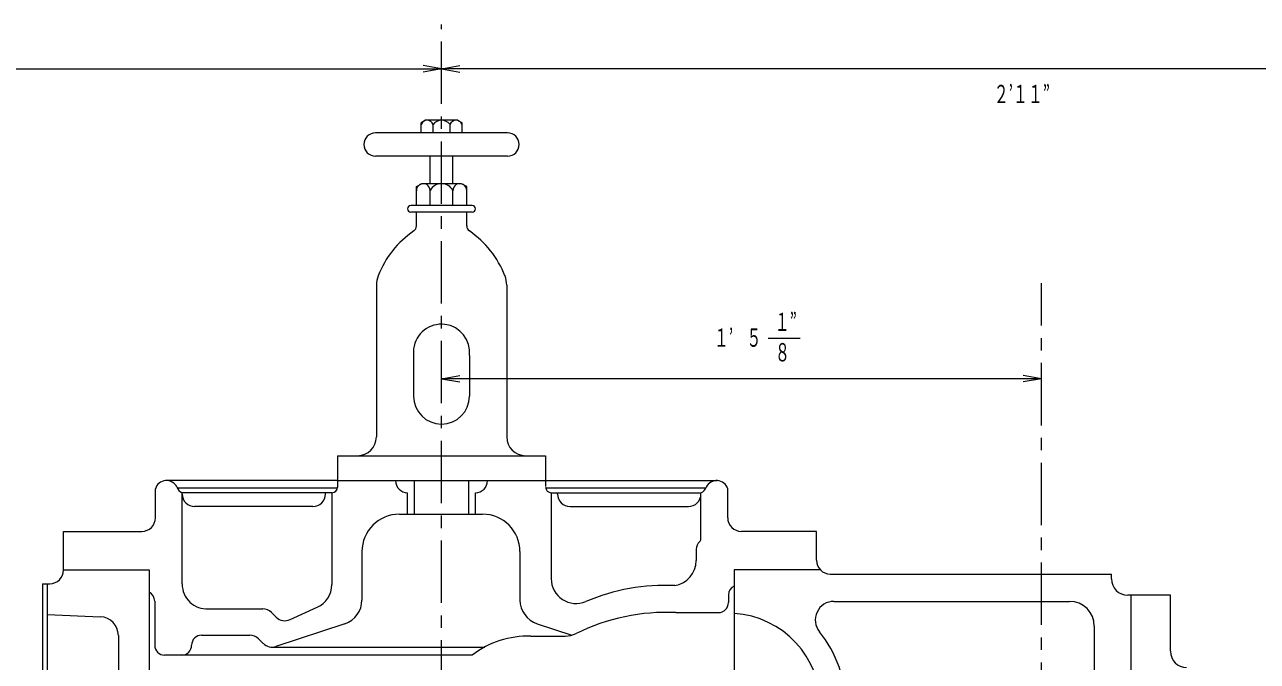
# Model space of a CAD drawing. Units: millimetres, scale not verified. Extents: x -5945 to 5945, y -4205 to 4205.
# Drawn here: x -1908 to -920, y 2610 to 3121 of the extents above; entities that cross this region are included whole.
import ezdxf
from ezdxf.enums import TextEntityAlignment as Align

# ---------------------------------------------------------------- set-up
doc = ezdxf.new("R2010")
doc.units = ezdxf.units.MM
doc.header["$LTSCALE"] = 10
doc.linetypes.add('CHAIN1', pattern=[8, 5, -1, 1, -1])
for name, color, linetype, lineweight in [('0-0_0', 3, 'Continuous', 18), ('0-1_芯', 4, 'CHAIN1', 18), ('0-2_寸法', 2, 'Continuous', 18)]:
    doc.layers.add(name, color=color, linetype=linetype, lineweight=lineweight)
doc.styles.add('ＭＳ ゴシック', font='')
doc.styles.get('ＭＳ ゴシック').set_extended_font_data('MS Gothic')

msp = doc.modelspace()

# ---------------------------------------------------------------- linework, layer by layer
at = {"layer": '0-0_0'}
for p, q in [((-1587.08, 3044.16), (-1590.54, 3042.17)), ((-1561.13, 3044.16), (-1587.08, 3044.16)), ((-1561.13, 3044.16), (-1557.67, 3042.17)), ((-1521.17, 3034.06), (-1627.04, 3034.06)), ((-1590.54, 3034.06), (-1590.54, 3042.17)), ((-1580.88, 3034.06), (-1580.88, 3040.89)), ((-1567.33, 3034.06), (-1567.33, 3040.89)), ((-1557.67, 3034.06), (-1557.67, 3042.17)), ((-1521.17, 3015.48), (-1627.04, 3015.48)), ((-1583.2, 2993.37), (-1583.2, 3015.48)), ((-1565.01, 2993.37), (-1565.01, 3015.48)), ((-1594.25, 2991.02), (-1590.18, 2993.37)), ((-1594.25, 2975.94), (-1594.25, 2991.02)), ((-1558.03, 2993.37), (-1590.18, 2993.37)), ((-1583.2, 2975.94), (-1583.2, 2987.71)), ((-1565.01, 2975.94), (-1565.01, 2987.71)), ((-1553.96, 2991.02), (-1558.03, 2993.37)), ((-1553.96, 2975.94), (-1553.96, 2991.02)), ((-1549.55, 2975.94), (-1598.66, 2975.94)), ((-1549.55, 2970.61), (-1598.66, 2970.61)), ((-1594.25, 2959.55), (-1594.25, 2970.61)), ((-1553.96, 2959.55), (-1553.96, 2970.61)), ((-1626.36, 2912.12), (-1626.36, 2790.32)), ((-1521.84, 2912.12), (-1521.84, 2790.32)), ((-1596.51, 2860.95), (-1596.51, 2823)), ((-1551.7, 2855.6), (-1551.7, 2823)), ((-1657.5, 2775.32), (-1490.71, 2775.32)), ((-1657.5, 2775.32), (-1657.5, 2750.13)), ((-1490.71, 2775.32), (-1490.71, 2750.7)), ((-1803.49, 2725.62), (-1803.49, 2748.8)), ((-1657.5, 2755.33), (-1795.32, 2755.33)), ((-1657.5, 2749.24), (-1785.89, 2749.24)), ((-1657.5, 2755.33), (-1490.71, 2755.33)), ((-1595.88, 2728.37), (-1595.88, 2755.33)), ((-1552.33, 2728.37), (-1552.33, 2755.33)), ((-1490.71, 2755.33), (-1352.89, 2755.33)), ((-1362.32, 2749.24), (-1490.71, 2749.24)), ((-1344.72, 2725.62), (-1344.72, 2748.8)), ((-1662, 2745.63), (-1782.02, 2745.63)), ((-1782.02, 2672.45), (-1782.02, 2745.63)), ((-1667.17, 2744.57), (-1667.17, 2745.63)), ((-1662, 2745.63), (-1662, 2671.96)), ((-1601.32, 2728.37), (-1601.32, 2745.66)), ((-1546.89, 2728.37), (-1546.89, 2745.66)), ((-1486.21, 2745.63), (-1486.21, 2676.77)), ((-1486.21, 2745.63), (-1366.19, 2745.63)), ((-1481.04, 2744.57), (-1481.04, 2745.63)), ((-1366.19, 2708.59), (-1366.19, 2745.63)), ((-1677.17, 2734.57), (-1772.02, 2734.57)), ((-1607.93, 2728.37), (-1541.24, 2728.37)), ((-1471.04, 2734.57), (-1376.19, 2734.57)), ((-1637.93, 2698.37), (-1637.93, 2659.6)), ((-1511.24, 2698.37), (-1511.24, 2659.19)), ((-1369.94, 2700.31), (-1369.94, 2691.19)), ((-1877.09, 2683.68), (-1808.57, 2683.68)), ((-1808.57, 2683.68), (-1808.57, 2588.72)), ((-1270.35, 2683.68), (-1339.64, 2683.68)), ((-1339.64, 2683.68), (-1339.64, 2588.72)), ((-1262.57, 2680.45), (-1037.11, 2680.45)), ((-1037.11, 2676.52), (-1037.11, 2680.45)), ((-1893.86, 2672.68), (-1893.86, 1894.78)), ((-1893.86, 2672.68), (-1888.09, 2672.68)), ((-1890.26, 2672.68), (-1890.26, 1894.78)), ((-1804.06, 2658.59), (-1804.06, 2623.4)), ((-1344.15, 2663.63), (-1344.15, 2657.55)), ((-1259.56, 2658.55), (-1070.84, 2658.55)), ((-989.84, 2663.52), (-1024.11, 2663.52)), ((-1021.55, 2663.52), (-1021.55, 1893.2)), ((-989.84, 2618.48), (-989.84, 2663.52)), ((-1762.02, 2652.45), (-1717.49, 2652.45)), ((-1706.63, 2645.82), (-1710.51, 2649.6)), ((-1695.51, 2643.87), (-1673.74, 2653.75)), ((-1386.26, 2649.55), (-1352.15, 2649.55)), ((-1890.26, 2648.02), (-1847.55, 2646.22)), ((-1651.65, 2640.61), (-1706.85, 2622.37)), ((-1497.51, 2640.61), (-1469.68, 2631.41)), ((-1050.84, 2638.55), (-1050.84, 2594.41)), ((-1833.18, 2631.24), (-1833.18, 2549.2)), ((-1766.45, 2631.41), (-1727.9, 2631.41)), ((-1716.97, 2624.71), (-1720.92, 2628.56)), ((-1502.51, 2630.69), (-1475.02, 2630.69)), ((-1709.98, 2621.87), (-1539.52, 2621.87)), ((-1549.54, 2615.4), (-1796.06, 2615.4))]:
    msp.add_line(p, q, dxfattribs=at)
for points in [[(-1877.09, 2683.68), (-1877.09, 2714.62), (-1814.49, 2714.62)], [(-1273.57, 2691.45), (-1273.57, 2714.62), (-1333.72, 2714.62)]]:
    msp.add_lwpolyline(points, dxfattribs=at)
for centre, radius, start, end in [((-1585.71, 3038.97), 5.2, 21.6685, 158.3315), ((-1574.1, 3035.53), 8.64, 38.35129, 141.64871), ((-1562.5, 3038.97), 5.2, 21.6685, 158.3315), ((-1627.04, 3024.77), 9.29, 90, 270), ((-1521.17, 3024.77), 9.29, 270, 90), ((-1588.73, 2987.84), 5.53, 358.6602, 181.3398), ((-1574.17, 2983.25), 10.19, 25.97859, 152.39445), ((-1559.48, 2987.84), 5.53, 358.6602, 181.3398), ((-1598.66, 2973.27), 2.67, 90, 270), ((-1549.55, 2973.27), 2.67, 270, 90), ((-1551.52, 2890.47), 78.96, 124.64272, 158.45504), ((-1599.25, 2959.55), 5, 304.64272, 0), ((-1548.96, 2959.55), 5, 180, 235.35728), ((-1596.69, 2890.47), 78.96, 21.54496, 55.35728), ((-1606.36, 2912.12), 20, 158.45504, 180), ((-1541.84, 2912.12), 20, 0, 21.54496), ((-1574.12, 2858.12), 22.57, 353.60189, 172.79225), ((-1574.1, 2823), 22.41, 180, 0), ((-1641.36, 2790.32), 15, 270, 0), ((-1506.84, 2790.32), 15, 180, 270), ((-1794.62, 2746.08), 9.28, 25.34127, 162.95534), ((-1779.44, 2752.3), 7.15, 198.33748, 248.81491), ((-1662, 2750.13), 4.5, 270, 0), ((-1601.32, 2755.33), 9.67, 180, 270), ((-1546.89, 2755.33), 9.67, 270, 0), ((-1486.21, 2750.13), 4.5, 180, 270), ((-1368.77, 2752.3), 7.15, 291.18509, 341.66252), ((-1353.59, 2746.08), 9.28, 17.04466, 154.65873), ((-1772.02, 2744.57), 10, 180, 270), ((-1677.17, 2744.57), 10, 270, 0), ((-1471.04, 2744.57), 10, 180, 270), ((-1376.19, 2744.57), 10, 270, 0), ((-1607.93, 2698.37), 30, 90, 180), ((-1541.24, 2698.37), 30, 0, 90), ((-1814.49, 2725.62), 11, 270, 0), ((-1333.72, 2725.62), 11, 180, 270), ((-1369.19, 2708.59), 3, 311.16782, 0), ((-1361.94, 2700.31), 8, 131.16782, 180), ((-1390.37, 2691.37), 20.43, 279.2719, 359.48506), ((-1262.57, 2691.45), 11, 180, 270), ((-1888.09, 2683.68), 11, 270, 0), ((-1762.02, 2672.45), 20, 180, 272.57033), ((-1682, 2671.96), 20, 294.39853, 360), ((-1466.21, 2676.77), 20, 180, 292.99709), ((-1394.43, 2507.63), 163.74, 87.42967, 112.99709), ((-1336.15, 2663.63), 8, 115.90368, 180), ((-1024.11, 2676.52), 13, 180, 270), ((-1812.06, 2658.59), 8, 360, 64.09632), ((-1657.93, 2659.6), 20, 288.2867, 360), ((-1491.24, 2659.6), 20, 180, 251.7133), ((-1259.56, 2643.55), 15, 90, 219.08959), ((-1070.84, 2638.55), 20, 0, 90), ((-1717.49, 2642.45), 10, 45.72366, 90), ((-1393.61, 2485.97), 163.74, 87.42967, 116.30152), ((-1352.15, 2657.55), 8, 270, 0), ((-1344.63, 2574.44), 74.61, 0, 86.16429), ((-1848.18, 2631.24), 15, 0, 87.58669), ((-1699.65, 2652.98), 10, 225.72366, 294.39853), ((-1766.45, 2623.41), 8, 90, 180.02696), ((-1727.9, 2621.41), 10, 45.72366, 90), ((-1504.38, 2556.48), 74.24, 88.55381, 127.46636), ((-1475.02, 2650.69), 20, 270, 296.30152), ((-1344.63, 2574.44), 94.6, 0, 39.08959), ((-1796.06, 2623.4), 8, 180, 270), ((-1782.45, 2623.4), 8, 270, 0.02696), ((-1709.98, 2631.87), 10, 225.72366, 288.2867), ((-976.84, 2618.48), 13, 180, 270)]:
    msp.add_arc(centre, radius, start, end, dxfattribs=at)
at = {"layer": '0-1_芯'}
for p, q in [((-1574.1, -3262.7), (-1574.1, 3120.85)), ((-1093.16, -2880.37), (-1093.16, 2913.53))]:
    msp.add_line(p, q, dxfattribs=at)
at = {"layer": '0-2_寸法'}
for p, q in [((-2387.1, 3085.49), (-1574.1, 3085.49)), ((-1574.1, 3085.49), (-1588.88, 3088.1)), ((-1574.1, 3085.49), (-1588.88, 3082.89)), ((-1574.1, 3085.49), (-1559.33, 3082.89)), ((-1312.33, 2869.4), (-1286.68, 2869.4)), ((-1574.1, 2837.04), (-1559.33, 2834.44)), ((-1093.16, 2837.04), (-1107.93, 2839.65)), ((-1093.16, 2837.04), (-1107.93, 2834.44))]:
    msp.add_line(p, q, dxfattribs=at)
for points in [[(-685.1, 3085.49), (-1574.1, 3085.49), (-1559.33, 3088.1)], [(-1093.16, 2837.04), (-1574.1, 2837.04), (-1559.33, 2839.65)]]:
    msp.add_lwpolyline(points, dxfattribs=at)

# ---------------------------------------------------------------- texts
at = {"layer": '0-2_寸法', "style": 'ＭＳ ゴシック', "width": 0.6}
for s, p in [('２’１１”', (-1131.46, 3053.53)), ('１”', (-1307.01, 2870.89)), ('１’', (-1355.73, 2858.22)), ('５', (-1329.68, 2858.22)), ('８', (-1306.85, 2846.5))]:
    msp.add_text(s, height=14.66, dxfattribs=at).set_placement(p, align=Align.BOTTOM_LEFT)

doc.saveas('drawing.dxf')
